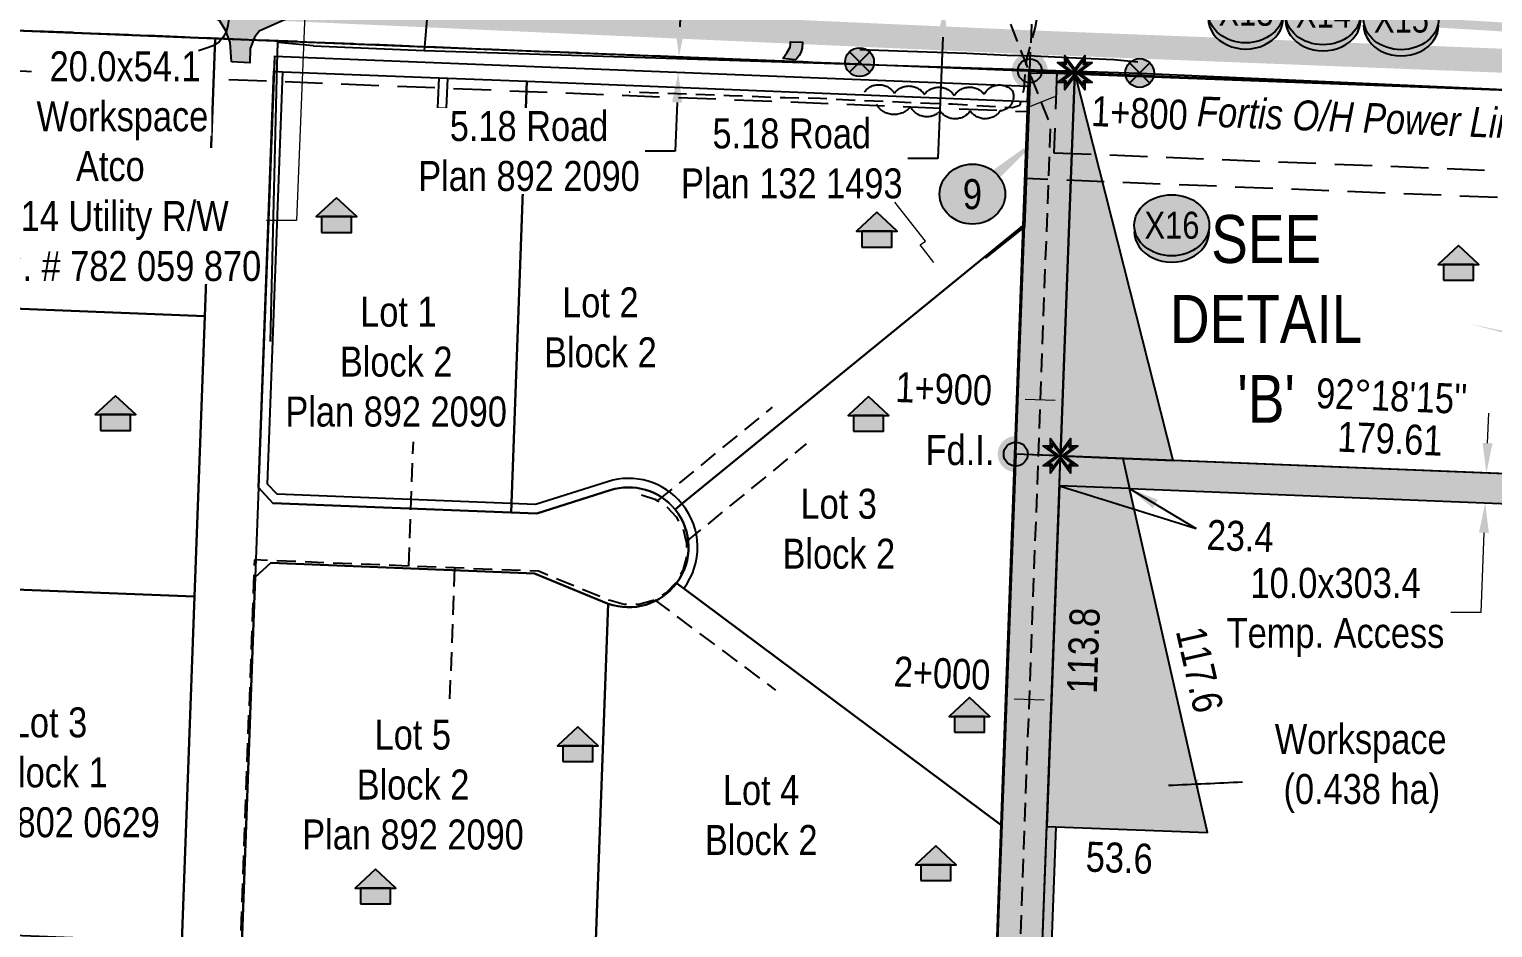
# Model space of a CAD drawing. Extents: x 309252 to 321570, y 5809412 to 5814891.
# Drawn here: x 310448.3 to 310936.3, y 5812650.5 to 5812950.3 of the extents above; entities that cross this region are included whole.
import ezdxf
from ezdxf.enums import TextEntityAlignment as Align

# ---------------------------------------------------------------- set-up
doc = ezdxf.new("R2010")
doc.units = 0
doc.header["$LTSCALE"] = 5
doc.header["$PDSIZE"] = 0.5
for name, pattern in [('0', [1, 1, 0]), ('foc-ACCESSROAD', [3.75, 2.5, -1.25]), ('foc-FLOWLINE', [3.75, 2.5, -1.25]), ('foc-TIELINE', [1.875, 1.25, -0.625]), ('UG_PIPE', [1.875, 1.25, -0.625])]:
    doc.linetypes.add(name, pattern=pattern)
doc.layers.get('Defpoints').update_dxf_attribs({"color": 9})
for name, color, linetype in [('AS-FENCE', 48, 'foc-FENCE'), ('AS-OWNER', 7, 'Continuous'), ('AS-PIPE-UG', 44, 'UG_PIPE'), ('AS-POWER', 104, 'foc-POWER'), ('AS-POWER-EXISTING-PP', 72, 'Continuous'), ('AS-POWER-T', 104, 'Continuous'), ('AS-RESIDENCE', 14, 'Continuous'), ('AS-ROADS', 254, 'Continuous'), ('AS-TELEPHONE', 224, 'foc-TEL'), ('CG-NOTES', 7, 'Continuous'), ('DETAIL-T', 7, 'Continuous'), ('F-AR', 190, 'foc-ACCESSROAD'), ('F-EZE', 190, 'foc-FLOWLINE'), ('L-BD', 7, 'Continuous'), ('L-MON', 1, 'Continuous'), ('L-SEC', 7, 'Continuous'), ('L-TIE', 7, 'foc-TIELINE'), ('L-TITLEDB', 4, 'Continuous'), ('L-TITLEDB-T', 4, 'Continuous'), ('P-CROSSINGS', 250, 'Continuous'), ('P-ELEVATION', 7, 'Continuous'), ('P-IOP4', 10, 'Continuous'), ('P-IOP4-H', 21, 'Continuous'), ('P-IOP5', 10, 'Continuous'), ('P-IOP5-H', 21, 'Continuous'), ('P-LTO', 14, 'Continuous'), ('P-PROPOSED', 10, 'Continuous'), ('P-PROPOSED-H', 21, 'Continuous'), ('P-TEMP-H', 41, 'Continuous'), ('P-TEMP_ACCESS ROAD', 46, 'Continuous'), ('T-BUSH', 110, '0'), ('T-TIE', 201, 'foc-TIELINE')]:
    doc.layers.add(name, color=color, linetype=linetype)
for name, color, linetype, lineweight in [('AS-GENERAL', 48, 'Continuous', 18), ('F-EZE-T', 190, 'Continuous', 9), ('P-TEMP-T', 46, 'Continuous', 18), ('T-TIE-T', 201, 'Continuous', 18)]:
    doc.layers.add(name, color=color, linetype=linetype, lineweight=lineweight)
doc.styles.add('175L', font='ARIALN.TTF', dxfattribs={"height": 20})
doc.styles.add('80', font='ARIALN.TTF', dxfattribs={"height": 10})
doc.styles.add('80CG', font='ARIALN.TTF', dxfattribs={"height": 10})
doc.styles.add('80L', font='ARIALN.TTF', dxfattribs={"height": 10})
doc.styles.add('Crossing', font='ARIALN.TTF', dxfattribs={"height": 10})
doc.styles.add('foc-LtypeFont', font='ARIALN.TTF', dxfattribs={"height": 7.35})
doc.linetypes.add('foc-FENCE', pattern='A,10,-1,["X",foc-LtypeFont,S=0.2,R=0,X=-0.625,Y=-0.75],-1.24', length=12.24)
doc.linetypes.add('foc-POWER', pattern='A,6,-1,["P",foc-LtypeFont,S=0.2,R=0,X=-0.625,Y=-0.75],-1.24,4', length=12.24)
doc.linetypes.add('foc-TEL', pattern='A,2,-1,["T",foc-LtypeFont,S=0.2,R=0,X=-0.425,Y=-0.75],-1.24,8', length=12.24)
doc.linetypes.add('foc-TEL-NOLINE', pattern='A,0,-2,["T",foc-LtypeFont,S=0.2,R=0,X=-0.425,Y=-0.75],-10.24', length=12.24)
doc.dimstyles.new('Compass 5 000', dxfattribs={"dimscale": 5, "dimtxt": 9, "dimasz": 2, "dimexe": 0.2, "dimexo": 0.0625, "dimgap": 0.5, "dimtad": 0, "dimtih": 1, "dimtoh": 1, "dimzin": 0, "dimdsep": 46, "dimtxsty": '80CG', "dimcen": 0.1, "dimse1": 1, "dimse2": 1, "dimclrd": 256, "dimclrt": 256, "dimaunit": 1, "dimadec": 4, "dimazin": 0, "dimtfac": 0.06, "dimtofl": 0, "dimtmove": 0, "dimatfit": 1, "dimfxl": 0.2, "dimtolj": 1, "dimtzin": 0, "dimlwd": -1, "dimarcsym": 0})

# ---------------------------------------------------------------- blocks, each defined once
blk = doc.blocks.new('fdia')
at = {"color": 255, "const_width": 1}
blk.add_lwpolyline([(-0.5, 0, 1), (0.5, 0, 1)], format="xyb", close=True, dxfattribs=at)
blk = doc.blocks.new('Fdiaa')
blk.add_blockref('fdia', (0, 0))
blk = doc.blocks.new('fdib')
at = {"color": 1, "const_width": 1.6}
blk.add_lwpolyline([(-0.4, 0, 1), (0.4, 0, 1)], format="xyb", close=True, dxfattribs=at)
at = {"color": 1}
blk.add_circle((0, 0), 0.8, dxfattribs=at)
blk = doc.blocks.new('Fdibb')
blk.add_blockref('fdib', (0, 0))
blk = doc.blocks.new('fdicc')
for name in ['Fdibb', 'Fdiaa']:
    blk.add_blockref(name, (0, 0))
blk = doc.blocks.new('FDI')
blk.add_blockref('fdicc', (0, 0))
blk = doc.blocks.new('*D391')
at = {"layer": 'Defpoints', "color": 0, "transparency": 16777216}
for p in [(310734.66, 5812963.63), (310753.56, 5812962.87), (310734.46, 5812958.45)]:
    blk.add_point(p, dxfattribs=at)
at = {"layer": 'L-TITLEDB-T', "transparency": 16777216}
for p, q in [((310753.96, 5812972.86), (310754.36, 5812982.85)), ((310752.95, 5812947.7), (310751.32, 5812907.16)), ((310751.32, 5812907.16), (310741.32, 5812907.16))]:
    blk.add_line(p, q, dxfattribs=at)
for points in [[(310752.29, 5812972.93), (310755.62, 5812972.79), (310753.56, 5812962.87)], [(310751.28, 5812947.77), (310754.61, 5812947.64), (310753.35, 5812957.7)]]:
    blk.add_solid(points, dxfattribs=at)
at = {"layer": 'L-TITLEDB-T', "transparency": 16777216, "insert": (310702.59, 5812907.16), "char_height": 10, "attachment_point": 5, "style": '80CG'}
blk.add_mtext('\\A1;5.18 Road\\PPlan 132 1493', dxfattribs=at)
blk = doc.blocks.new('res_occ')
for points in [[(0.1, 0.891), (-1.257, -0.374), (1.457, -0.374)], [(-0.9, -1.425), (1.1, -1.425), (1.1, -0.374), (-0.9, -0.374)]]:
    blk.add_hatch(color=14).paths.add_polyline_path(points)
at = {"color": 14}
for points in [[(0.1, 0.891), (-1.257, -0.374), (1.457, -0.374)], [(-0.9, -1.425), (1.1, -1.425), (1.1, -0.374), (-0.9, -0.374)]]:
    blk.add_lwpolyline(points, close=True, dxfattribs=at)
blk = doc.blocks.new('POWERPOLE')
h = blk.add_hatch(color=255)
edge = h.paths.add_edge_path()
edge.add_arc((0, 0), 0.96, 0, 360)
at = {"linetype": 'Continuous'}
for p, q in [((0.679, -0.679), (-0.679, 0.679)), ((-0.679, -0.679), (0.679, 0.679))]:
    blk.add_line(p, q, dxfattribs=at)
blk.add_circle((0, 0), 0.96, dxfattribs=at)
blk = doc.blocks.new('*D485')
at = {"layer": 'Defpoints', "color": 0, "transparency": 16777216}
for p in [(310647.69, 5812941.87), (310647.48, 5812936.59), (310664.76, 5812935.91)]:
    blk.add_point(p, dxfattribs=at)
at = {"layer": 'L-TITLEDB-T', "transparency": 16777216}
for p, q in [((310665.37, 5812951.17), (310665.76, 5812961.16)), ((310664.36, 5812925.91), (310663.71, 5812909.63)), ((310663.71, 5812909.63), (310653.71, 5812909.63))]:
    blk.add_line(p, q, dxfattribs=at)
for points in [[(310663.7, 5812951.24), (310667.03, 5812951.11), (310664.97, 5812941.18)], [(310662.69, 5812925.98), (310666.02, 5812925.85), (310664.76, 5812935.91)]]:
    blk.add_solid(points, dxfattribs=at)
at = {"layer": 'L-TITLEDB-T', "transparency": 16777216, "insert": (310614.98, 5812909.63), "char_height": 10, "attachment_point": 5, "style": '80CG', "bg_fill": 3, "box_fill_scale": 1.1, "bg_fill_color": 256, "bg_fill_true_color": 13158600, "bg_fill_transparency": 0}
blk.add_mtext('\\A1;5.18 Road\\PPlan 892 2090', dxfattribs=at)
blk = doc.blocks.new('TEMP')
h = blk.add_hatch(color=255)
h.dxf.hatch_style = 1
h.paths.add_polyline_path([(0, 0.251), (-0.666, 1.152), (-0.666, 0.666), (-1.152, 0.666), (-0.251, 0), (-1.152, -0.666), (-0.666, -0.666), (-0.666, -1.152), (0, -0.251), (0.666, -1.152), (0.666, -0.666), (1.152, -0.666), (0.251, 0), (1.152, 0.666), (0.666, 0.666), (0.666, 1.152)])
h.paths.add_polyline_path([(0.566, 0.849), (0.566, 0.566), (0.849, 0.566), (0.083, 0), (0.849, -0.566), (0.566, -0.566), (0.566, -0.849), (0, -0.083), (-0.566, -0.849), (-0.566, -0.566), (-0.849, -0.566), (-0.083, 0), (-0.849, 0.566), (-0.566, 0.566), (-0.566, 0.849), (0, 0.083)], flags=16)
h = blk.add_hatch(color=1)
h.dxf.hatch_style = 1
h.paths.add_polyline_path([(0, 0.083), (-0.566, 0.849), (-0.566, 0.566), (-0.849, 0.566), (-0.083, 0), (-0.849, -0.566), (-0.566, -0.566), (-0.566, -0.849), (0, -0.083), (0.566, -0.849), (0.566, -0.566), (0.849, -0.566), (0.083, 0), (0.849, 0.566), (0.566, 0.566), (0.566, 0.849)])
at = {"color": 1}
for p, q in [((-0.083, 0), (0.083, 0)), ((0, 0.083), (0, -0.083))]:
    blk.add_line(p, q, dxfattribs=at)
at = {"color": 255, "flags": 128}
blk.add_lwpolyline([(-0.251, 0), (-1.152, 0.666), (-0.666, 0.666), (-0.666, 1.152), (0, 0.251), (0.666, 1.152), (0.666, 0.666), (1.152, 0.666), (0.251, 0), (1.152, -0.666), (0.666, -0.666), (0.666, -1.152), (0, -0.251), (-0.666, -1.152), (-0.666, -0.666), (-1.152, -0.666)], close=True, dxfattribs=at)
at = {"color": 1, "flags": 128}
blk.add_lwpolyline([(-0.083, 0), (-0.849, 0.566), (-0.566, 0.566), (-0.566, 0.849), (0, 0.083), (0.566, 0.849), (0.566, 0.566), (0.849, 0.566), (0.083, 0), (0.849, -0.566), (0.566, -0.566), (0.566, -0.849), (0, -0.083), (-0.566, -0.849), (-0.566, -0.566), (-0.849, -0.566)], close=True, dxfattribs=at)
blk = doc.blocks.new('*D507')
at = {"layer": 'Defpoints', "color": 0, "transparency": 16777216}
for p in [(310548.73, 5813002.56), (310541.77, 5812993.69), (310548.36, 5812993.43)]:
    blk.add_point(p, dxfattribs=at)
at = {"layer": 'F-EZE-T', "transparency": 16777216}
for p, q in [((310542.54, 5813012.82), (310542.94, 5813022.81)), ((310541.37, 5812983.7), (310537.46, 5812886.49)), ((310537.46, 5812886.49), (310527.46, 5812886.49))]:
    blk.add_line(p, q, dxfattribs=at)
for points in [[(310540.87, 5813012.89), (310544.2, 5813012.75), (310542.14, 5813002.83)], [(310539.7, 5812983.77), (310543.03, 5812983.63), (310541.77, 5812993.69)]]:
    blk.add_solid(points, dxfattribs=at)
at = {"layer": 'F-EZE-T', "transparency": 16777216, "insert": (310475.36, 5812886.49), "char_height": 10, "attachment_point": 5, "style": '80CG', "bg_fill": 3, "box_fill_scale": 1.1, "bg_fill_color": 256, "bg_fill_true_color": 13158600, "bg_fill_transparency": 0}
blk.add_mtext('\\A1;Atco\\P9.14 Utility R/W\\PReg. # 782 059 870', dxfattribs=at)
blk = doc.blocks.new('xing2')
h = blk.add_hatch(color=50)
h.dxf.hatch_style = 1
edge = h.paths.add_edge_path()
edge.add_ellipse((0, 0), major_axis=(-12.5, 0), ratio=0.816297, start_angle=0, end_angle=360)
h = blk.add_hatch(color=250)
h.dxf.hatch_style = 1
edge = h.paths.add_edge_path()
edge.add_ellipse((0, -2.05), major_axis=(-12.5, 0), ratio=0.816297, start_angle=0, end_angle=180)
edge.add_line((12.5, -2.05), (12.5, 0))
edge.add_ellipse((0, 0), major_axis=(-12.5, 0), ratio=0.816297, start_angle=0, end_angle=180, ccw=False)
edge.add_line((-12.5, 0), (-12.5, -2.05))
at = {"color": 250}
blk.add_ellipse((0, 0), major_axis=(-12.5, 0), ratio=0.816297, dxfattribs=at)
blk.add_ellipse((0, -2.05), major_axis=(-12.5, 0), ratio=0.816297, start_param=0, end_param=3.141593, dxfattribs=at)
at = {"color": 250, "style": 'Crossing'}
blk.add_attdef('CROSSING', text='', height=9, dxfattribs=at).set_placement((0.09, 0.02), align=Align.MIDDLE_CENTER)
at = {"color": 250, "style": 'Crossing', "flags": 1}
for tag, p in [('OWNER', (0.09, -12.49)), ('DESCRIPTION', (0.09, -25.77)), ('LOCATION', (0.09, -39.3)), ('DWG_REF', (0.09, -52.84))]:
    blk.add_attdef(tag, text='', height=9, dxfattribs=at).set_placement(p, align=Align.MIDDLE_CENTER)
blk = doc.blocks.new('*U850')
at = {"layer": 'P-ELEVATION'}
h = blk.add_hatch(color=111, dxfattribs=at)
h.dxf.hatch_style = 1
edge = h.paths.add_edge_path()
edge.add_ellipse((0, 0), major_axis=(-10.94, 0), ratio=0.913794, start_angle=0, end_angle=360)
at = {"layer": 'P-ELEVATION', "color": 7, "flags": 128}
blk.add_lwpolyline([(0, 0, 5, 0, 0), (23.89, 20.14, 0, 0, 0)], format="xyseb", dxfattribs=at)
at = {"layer": 'P-ELEVATION', "color": 7}
blk.add_ellipse((0, 0), major_axis=(-10.94, 0), ratio=0.913794, dxfattribs=at)
at = {"layer": 'P-ELEVATION', "style": '80'}
blk.add_attdef('BEND', text='', height=10, dxfattribs=at).set_placement((0, 0), align=Align.MIDDLE_CENTER)
blk = doc.blocks.new('*D870')
at = {"layer": 'Defpoints', "color": 0, "transparency": 16777216}
for p in [(310922.52, 5812802.71), (310922.12, 5812792.72), (310933.81, 5812792.25)]:
    blk.add_point(p, dxfattribs=at)
at = {"layer": 'P-TEMP-T', "transparency": 16777216}
for p, q in [((310934.61, 5812812.24), (310935.01, 5812822.23)), ((310933.41, 5812782.26), (310932.34, 5812755.74)), ((310932.34, 5812755.74), (310922.34, 5812755.74))]:
    blk.add_line(p, q, dxfattribs=at)
for points in [[(310932.95, 5812812.3), (310936.28, 5812812.17), (310934.21, 5812802.24)], [(310931.74, 5812782.33), (310935.07, 5812782.19), (310933.81, 5812792.25)]]:
    blk.add_solid(points, dxfattribs=at)
at = {"layer": 'P-TEMP-T', "transparency": 16777216, "insert": (310883.91, 5812755.74), "char_height": 10, "attachment_point": 5, "style": '80CG'}
blk.add_mtext('\\A1;10.0x303.4\\PTemp. Access', dxfattribs=at)

msp = doc.modelspace()

# ---------------------------------------------------------------- hatches: boundary and pattern name
at = {"layer": 'AS-ROADS'}
h = msp.add_hatch(color=256, dxfattribs=at)
h.dxf.hatch_style = 1
h.paths.add_polyline_path([(310515.742, 5812939.454), (310515.37, 5812945.951), (310513.884, 5812949.756), (310511.748, 5812953.191), (310507.755, 5812954.861), (310534.223, 5812953.84), (310524.936, 5812949.664), (310523.45, 5812947.529), (310521.964, 5812943.909), (310521.871, 5812939.083)])
h = msp.add_hatch(color=256, dxfattribs=at)
h.dxf.hatch_style = 1
h.paths.add_polyline_path([(310699.611, 5812940.561), (310700.948, 5812942.431), (310702.071, 5812944.302), (310702.125, 5812945.477), (310702.125, 5812946.119), (310706.189, 5812945.958), (310706.082, 5812944.034), (310705.654, 5812942.591), (310705.066, 5812941.523), (310704.317, 5812940.561), (310703.836, 5812940.08)])
at = {"layer": 'P-IOP4-H'}
h = msp.add_hatch(color=256, dxfattribs=at)
h.dxf.hatch_style = 1
h.paths.add_polyline_path([(310781.971, 5812936.461), (310796.958, 5812935.857), (310792.213, 5812807.959), (310777.227, 5812808.562)])
at = {"layer": 'P-IOP5-H'}
h = msp.add_hatch(color=256, dxfattribs=at)
h.dxf.hatch_style = 1
h.paths.add_polyline_path([(311144.915, 5812128.894), (310851.347, 5812141.142), (310856.952, 5812275.475), (310773.854, 5812312.997), (310792.213, 5812807.959), (310777.227, 5812808.562), (310758.492, 5812303.477), (310841.544, 5812265.975), (310835.736, 5812126.782), (311136.527, 5812114.232)])
at = {"layer": 'P-PROPOSED-H'}
h = msp.add_hatch(color=256, dxfattribs=at)
h.dxf.hatch_style = 1
h.paths.add_polyline_path([(310781.594, 5812926.289), (310778.132, 5812832.954), (310758.492, 5812303.477), (310841.544, 5812265.975), (310835.736, 5812126.782), (311136.527, 5812114.232), (311144.915, 5812128.894), (310851.347, 5812141.142), (310856.952, 5812275.475), (310773.854, 5812312.997), (310792.213, 5812807.959), (310796.958, 5812935.857), (310781.971, 5812936.461), (310781.779, 5812931.285)])
at = {"layer": 'P-TEMP-H'}
h = msp.add_hatch(color=256, dxfattribs=at)
h.dxf.hatch_style = 1
h.paths.add_polyline_path([(310792.213, 5812807.959), (310829.803, 5812806.446), (310796.958, 5812935.857)])
h = msp.add_hatch(color=256, dxfattribs=at)
h.dxf.hatch_style = 1
h.paths.add_polyline_path([(310815.252, 5812797.025), (310980.26, 5812790.384), (311026.319, 5812899.541), (311028.69, 5812926.523), (311018.688, 5812926.926), (311016.495, 5812901.981), (310973.741, 5812800.653), (310812.97, 5812807.124)])
h = msp.add_hatch(color=256, dxfattribs=at)
h.dxf.hatch_style = 1
h.paths.add_polyline_path([(310812.97, 5812807.124), (310815.252, 5812797.025), (310791.843, 5812797.967), (310792.213, 5812807.959)])
h = msp.add_hatch(color=256, dxfattribs=at)
h.dxf.hatch_style = 1
h.paths.add_polyline_path([(310791.843, 5812797.967), (310787.626, 5812684.277), (310841.177, 5812682.291), (310815.252, 5812797.025)])
h = msp.add_hatch(color=256, dxfattribs=at)
h.dxf.hatch_style = 1
h.paths.add_polyline_path([(310790.623, 5812684.166), (310777.963, 5812342.862), (310774.966, 5812342.974), (310787.626, 5812684.277)])

# ---------------------------------------------------------------- linework, layer by layer
at = {"layer": 'AS-FENCE', "flags": 128}
for points in [[(310967.916, 5812928.829), (310790.404, 5812935.567), (310782.033, 5812935.699), (310780.207, 5812884.43), (310767.06, 5812873.96)], [(310777.382, 5812808.609), (310971.703, 5812800.835), (310967.916, 5812928.829), (311020.056, 5812926.646)], [(310752.362, 5812130.323), (310770.828, 5812634.849), (310777.381, 5812808.603)]]:
    msp.add_lwpolyline(points, dxfattribs=at)
at = {"layer": 'AS-GENERAL', "flags": 128}
msp.add_lwpolyline([(310750.008, 5812872.474), (310745.452, 5812878.434), (310747.191, 5812879.59), (310736.996, 5812892.637)], dxfattribs=at)
at = {"layer": 'AS-OWNER', "flags": 128}
msp.add_lwpolyline([(310928.999, 5812851.921, 0, 5, 0), (311023.801, 5812829.556, 0, 0, 0)], format="xyseb", dxfattribs=at)
at = {"layer": 'AS-PIPE-UG'}
for p, q in [((310657.84, 5812792.92), (310696.2, 5812824.232)), ((310574.882, 5812771.191), (310576.403, 5812812.675)), ((310667.405, 5812779.305), (310707.541, 5812811.997)), ((310590.11, 5812770.579), (310588.421, 5812724.534)), ((310656.793, 5812759.95), (310697.159, 5812729.816)), ((310434.515, 5812700.185), (310454.337, 5812699.389))]:
    msp.add_line(p, q, dxfattribs=at)
at = {"layer": 'AS-PIPE-UG', "flags": 128}
for points in [[(310823.704, 5812964.17), (310814.769, 5812963.149), (310807.933, 5812962.115), (310800.211, 5812961.989), (310794.012, 5812962.135), (310789.013, 5812962.675), (310786.719, 5812962.817), (310785.58, 5812961.018), (310784.841, 5812957.119), (310783.757, 5812951.058), (310780.903, 5812940.434), (310780.375, 5812936.007), (310779.939, 5812930.422), (310778.601, 5812924.935), (310776.189, 5812924.09), (310756.216, 5812925.272), (310724.877, 5812926.505), (310712.087, 5812927.247), (310700.438, 5812927.405), (310681.873, 5812928.127), (310648.365, 5812929.345)], [(310652.461, 5812794.915), (310656.924, 5812793.496), (310657.84, 5812792.92), (310660.887, 5812791.001), (310664.097, 5812787.592), (310666.348, 5812783.485), (310667.405, 5812779.305), (310667.496, 5812778.945), (310667.467, 5812774.262), (310666.263, 5812769.736), (310663.961, 5812765.658), (310660.542, 5812762.156), (310656.793, 5812759.95), (310656.324, 5812759.674), (310651.602, 5812758.384), (310646.707, 5812758.377), (310641.982, 5812759.655), (310618.081, 5812769.456), (310590.11, 5812770.579), (310574.882, 5812771.191), (310523.386, 5812773.259), (310518.603, 5812642.788), (310518.384, 5812642.797)]]:
    msp.add_lwpolyline(points, dxfattribs=at)
at = {"layer": 'AS-POWER', "flags": 128}
for points in [[(310181.207, 5813168.211), (310213.75, 5813119.137), (310257.461, 5813112.856), (310353.8, 5813109.416), (310499.765, 5813103.234), (310579.408, 5813099.831), (310582.336, 5813099.643), (310581.796, 5812964.105), (310579.963, 5812943.261)], [(310528.761, 5812846.087), (310530.884, 5812934.108), (310530.883, 5812934.115), (310530.981, 5812938.22), (310531.173, 5812946.058), (310543.072, 5812944.88)], [(310579.963, 5812943.261), (310818.619, 5812935.715), (310967.405, 5812929.047), (310971.52, 5812949.031)], [(310543.034, 5812944.763), (310579.963, 5812943.261)]]:
    msp.add_lwpolyline(points, dxfattribs=at)
at = {"layer": 'AS-ROADS', "flags": 128}
for points, const_width in [([(314159.126, 5812812.366), (313252.142, 5812834.043), (312417.329, 5812876.021), (311622.272, 5812913.197), (310782.186, 5812945.958), (310162.254, 5812973.701)], 7.999), ([(310705.355, 5812953.322), (310706.2, 5812957.544), (310707.856, 5812959.807), (310710.627, 5812961.428), (310712.722, 5812962.07), (310717.487, 5812962.475), (310723.367, 5812962.644), (310834.038, 5812957.471), (310982.779, 5812948.482), (311123.596, 5812942.952), (311219.218, 5812939.215)], 3)]:
    msp.add_lwpolyline(points, dxfattribs=dict(at, const_width=const_width))
for points in [[(310515.742, 5812939.454), (310515.37, 5812945.951), (310513.884, 5812949.756), (310511.748, 5812953.191), (310507.755, 5812954.861), (310534.223, 5812953.84), (310524.936, 5812949.664), (310523.45, 5812947.529), (310521.964, 5812943.909), (310521.871, 5812939.083)], [(310699.611, 5812940.561), (310700.948, 5812942.431), (310702.071, 5812944.302), (310702.125, 5812945.477), (310702.125, 5812946.119), (310706.189, 5812945.958), (310706.082, 5812944.034), (310705.654, 5812942.591), (310705.066, 5812941.523), (310704.317, 5812940.561), (310703.836, 5812940.08)]]:
    msp.add_lwpolyline(points, close=True, dxfattribs=at)
at = {"layer": 'AS-TELEPHONE', "linetype": 'foc-TEL-NOLINE', "flags": 128}
for points in [[(310150.413, 5812961.696), (310708.056, 5812939.438)], [(310837.758, 5812934.214), (311586.502, 5812904.053), (312414.757, 5812864.957), (313231.724, 5812824.754), (313395.797, 5812820.755), (314158.736, 5812802.151)], [(310524.779, 5812797.424), (310529.59, 5812792.226), (310617.581, 5812788.694), (310642.073, 5812796.513)]]:
    msp.add_lwpolyline(points, dxfattribs=at)
at = {"layer": 'AS-TELEPHONE', "flags": 128}
msp.add_lwpolyline([(310725.268, 5812943.551), (310741.221, 5812942.96), (310761.018, 5812942.307), (310774.367, 5812941.719), (310783.578, 5812941.422), (310794.878, 5812940.901), (310810.001, 5812940.211), (310817.989, 5812939.471)], dxfattribs=at)
at = {"layer": 'F-AR'}
msp.add_lwpolyline([(310975.362, 5812892.645), (310780.522, 5812900.493), (310781.971, 5812936.461), (310790.963, 5812936.099), (310789.962, 5812909.12), (310975.72, 5812901.637)], close=True, dxfattribs=at)
at = {"layer": 'F-EZE', "flags": 128}
msp.add_lwpolyline([(310150.49, 5812961.898), (310781.971, 5812936.461), (310781.462, 5812922.752), (310424.897, 5812937.115)], dxfattribs=at)
at = {"layer": 'L-SEC', "flags": 128}
msp.add_lwpolyline([(310150.49, 5812961.898), (311586.502, 5812904.053)], dxfattribs=at)
at = {"layer": 'L-TIE'}
msp.add_line((310781.971, 5812936.461), (310783.102, 5812961.743), dxfattribs=at)
at = {"layer": 'L-TITLEDB', "flags": 128}
for points in [[(310510.272, 5812947.274), (310506.88, 5812854.564), (310342.519, 5812861.121), (310346.167, 5812953.838)], [(310529.888, 5812936.281), (310532.887, 5812936.162), (310584.903, 5812934.131), (310587.9, 5812934.012), (310614.299, 5812932.952), (310609.02, 5812789.039), (310529.59, 5812792.226), (310524.779, 5812797.424)], [(310976.538, 5812928.623), (310971.659, 5812800.737), (310777.265, 5812808.561), (310781.971, 5812936.461)], [(310506.88, 5812854.564), (310503.43, 5812760.997), (310349.552, 5812767.079), (310339.937, 5812795.288), (310342.519, 5812861.121)], [(310637.077, 5812640.213), (310519.183, 5812644.944), (310523.678, 5812767.441), (310528.858, 5812772.239), (310616.79, 5812768.71), (310641.416, 5812758.628)], [(310503.43, 5812760.997), (310499.2, 5812645.711), (310392.709, 5812649.95), (310389.492, 5812650.079), (310349.552, 5812767.079)]]:
    msp.add_lwpolyline(points, close=True, dxfattribs=at)
msp.add_lwpolyline([(310499.2, 5812645.711), (310503.43, 5812760.997), (310506.88, 5812854.564), (310510.272, 5812947.274), (310530.264, 5812946.454), (310781.588, 5812936.428), (310781.397, 5812931.252), (310530.073, 5812941.278), (310529.888, 5812936.281), (310524.779, 5812797.424), (310529.59, 5812792.226), (310609.02, 5812789.039), (310617.581, 5812788.694), (310642.073, 5812796.513, -0.3082014), (310663.659, 5812790.101, -0.3438958), (310664.189, 5812765.502, -0.3296556), (310641.416, 5812758.628), (310616.79, 5812768.71), (310528.858, 5812772.239), (310523.678, 5812767.441), (310519.183, 5812644.944)], format="xyb", dxfattribs=at)
for points in [[(310666.594, 5812763.709, 0.3439139), (310665.983, 5812791.996, 0.3079285), (310641.175, 5812799.355), (310617.173, 5812791.713), (310530.95, 5812795.174), (310527.822, 5812798.553), (310532.887, 5812936.162), (310584.903, 5812934.131), (310584.502, 5812924.14), (310587.498, 5812924.02), (310587.9, 5812934.012), (310614.299, 5812932.952), (310781.213, 5812926.256), (310781.397, 5812931.252), (310530.073, 5812941.278), (310529.888, 5812936.281), (310524.779, 5812797.424), (310529.59, 5812792.226), (310617.581, 5812788.694), (310642.073, 5812796.513, -0.3082014), (310663.659, 5812790.101, -0.3438958), (310664.189, 5812765.502)], [(310779.678, 5812884.715), (310665.983, 5812791.996), (310663.659, 5812790.101, 0.3082014), (310642.073, 5812796.513), (310617.581, 5812788.694), (310609.02, 5812789.039), (310614.299, 5812932.952), (310781.213, 5812926.256)], [(310779.684, 5812884.715), (310776.876, 5812808.473), (310772.324, 5812684.845), (310666.594, 5812763.709), (310664.189, 5812765.502, 0.3438958), (310663.659, 5812790.101), (310665.983, 5812791.996)], [(310772.324, 5812684.845), (310770.512, 5812634.901), (310755.648, 5812635.458), (310750.552, 5812635.662), (310637.077, 5812640.213), (310641.416, 5812758.628, 0.3296465), (310664.189, 5812765.502), (310666.594, 5812763.709)]]:
    msp.add_lwpolyline(points, format="xyb", close=True, dxfattribs=at)
msp.add_lwpolyline([(310614.299, 5812932.952), (310781.213, 5812926.256)], dxfattribs=at)
at = {"layer": 'P-IOP4', "flags": 128}
msp.add_lwpolyline([(310781.971, 5812936.461), (310796.958, 5812935.857), (310792.213, 5812807.959), (310777.227, 5812808.562)], close=True, dxfattribs=at)
at = {"layer": 'P-TEMP_ACCESS ROAD', "flags": 128}
for points in [[(310792.213, 5812807.959), (310829.803, 5812806.446), (310796.958, 5812935.857)], [(310812.97, 5812807.124), (310815.252, 5812797.025), (310791.843, 5812797.967), (310792.213, 5812807.959)], [(310791.843, 5812797.967), (310787.626, 5812684.277), (310841.177, 5812682.291), (310815.252, 5812797.025)], [(310790.623, 5812684.166), (310777.963, 5812342.862), (310774.966, 5812342.974), (310787.626, 5812684.277)]]:
    msp.add_lwpolyline(points, close=True, dxfattribs=at)
at = {"layer": 'T-BUSH', "flags": 128}
msp.add_lwpolyline([(310726.808, 5812929.43, -0.5205671), (310736.799, 5812928.999, -0.5205671), (310746.789, 5812928.569, -0.5205671), (310756.782, 5812928.226, -0.5205671), (310766.734, 5812928.61, -0.5205671), (310776.107, 5812929.884, -0.5205671), (310772.09, 5812923.059, -0.5205671), (310762.09, 5812923.033, -0.5205671), (310752.09, 5812923.006, -0.5205671), (310742.207, 5812924.486, -0.5205671), (310730.803, 5812925.199, -0.5205671)], format="xyb", dxfattribs=at)
at = {"layer": 'T-TIE-T'}
for p, q in [((310781.041, 5812924.2), (310790.348, 5812927.854)), ((310780.436, 5812826.864), (310790.429, 5812826.499)), ((310776.727, 5812726.945), (310786.72, 5812726.574))]:
    msp.add_line(p, q, dxfattribs=at)

# ---------------------------------------------------------------- block references
at = {"layer": 'AS-POWER-EXISTING-PP', "xscale": 4.999542700000032, "yscale": 4.999542700000032, "zscale": 4.999542700000032}
for p in [(310725.199, 5812939.349), (310818.619, 5812935.715)]:
    msp.add_blockref('POWERPOLE', p, dxfattribs=at)
at = {"layer": 'AS-RESIDENCE', "xscale": 5.000000000000016, "yscale": 5.000000000000016, "zscale": 5.000000000000016}
for p in [(310550.236, 5812889.664), (310730.486, 5812884.786), (310924.38, 5812873.69), (310761.328, 5812722.847), (310630.782, 5812713.074), (310750.102, 5812673.387), (310563.272, 5812665.626)]:
    msp.add_blockref('res_occ', p, dxfattribs=at)
at = {"layer": 'CG-NOTES', "xscale": 0.99990854, "yscale": 0.99990854, "zscale": 0.99990854}
msp.add_blockref('*U850', (310762.824, 5812895.307), dxfattribs=at).add_auto_attribs({'BEND': '9'})
at = {"layer": 'L-MON', "xscale": 4.999542700000003, "yscale": 4.999542700000003}
for name, p, zscale in [('FDI', (310781.971, 5812936.461), 0.99990854), ('FDI', (310777.265, 5812808.561), 4.999542700000003), ('TEMP', (310792.213, 5812807.959), 4.999542700000003)]:
    msp.add_blockref(name, p, dxfattribs=dict(at, zscale=zscale))
at = {"layer": 'P-CROSSINGS'}
for p, values in [((310853.978, 5812955.98), {'CROSSING': 'X13'}), ((310879.77, 5812955.363), {'CROSSING': 'X14'}), ((310905.795, 5812953.707), {'CROSSING': 'X15'}), ((310829.291, 5812884.903), {'CROSSING': 'X16'})]:
    msp.add_blockref('xing2', p, dxfattribs=at).add_auto_attribs(values)

# ---------------------------------------------------------------- texts
at = {"layer": 'AS-POWER-T', "insert": (310837.658, 5812927.97), "char_height": 9.99909, "attachment_point": 1, "rotation": 357.79609, "style": '175L'}
msp.add_mtext_dynamic_manual_height_columns('\\pi0.32623;{\\fArial Narrow|b0|i1|c0|p34;Fortis O/H Power Line}', width=112.4908, gutter_width=100, heights=[0], dxfattribs=at)
at = {"layer": 'DETAIL-T', "color": 3, "insert": (310860.775, 5812853.661), "char_height": 15.9985, "width": 63.63031, "attachment_point": 5, "style": '80CG'}
msp.add_mtext("SEE\\PDETAIL\\P'B'", dxfattribs=at)
at = {"layer": 'L-BD', "style": '80L'}
for s, p in [("92°18'15''", (310902.649, 5812827.931)), ('179.61', (310902.076, 5812813.694))]:
    msp.add_text(s, height=9.9991, rotation=357.6952, dxfattribs=at).set_placement(p, align=Align.MIDDLE)
at = {"layer": 'L-MON', "insert": (310740.135, 5812814.922), "char_height": 9.99909, "attachment_point": 1, "style": '80L'}
msp.add_mtext_dynamic_manual_height_columns('\\pi7.0908;Fd.I.', width=28.0711, gutter_width=50, heights=[0], dxfattribs=at)
at = {"layer": 'L-TITLEDB-T', "char_height": 9.99909, "attachment_point": 1, "style": '80L'}
for s, width, insert in [('\\pi6.504;Lot 2\\P\\pi0.47457;Block 2', 37.06453, (310619.523, 5812864.185)), ('\\pi25.443;Lot 1\\P\\pi18.657;Block 2\\P\\pi0.49329;Plan 892 2090', 73.42879, (310533.237, 5812861.09)), ('\\pi6.4733;Lot 3\\P\\pi0.47457;Block 2', 37.06453, (310699.031, 5812796.989)), ('\\pi6.4836;Lot 4\\P\\pi0.47457;Block 2', 37.06453, (310673.142, 5812701.459))]:
    msp.add_mtext_dynamic_manual_height_columns(s, width=width, gutter_width=50, heights=[0], dxfattribs=dict(at, insert=insert))
at = {"layer": 'P-TEMP-T', "style": '80L'}
for s, rotation, p in [('113.8', 87.8757, (310799.809, 5812742.965)), ('117.6', 282.7327, (310838.638, 5812736.628)), ('53.6', 357.8757, (310811.821, 5812673.874))]:
    msp.add_text(s, height=9.9991, rotation=rotation, dxfattribs=at).set_placement(p, align=Align.MIDDLE)
at = {"layer": 'P-TEMP-T', "insert": (310837.83, 5812786.801), "char_height": 9.99909, "attachment_point": 1, "rotation": 357.69519, "style": '80L'}
msp.add_mtext_dynamic_manual_height_columns('\\pi3.3968;23.4', width=28.20368, gutter_width=50, heights=[0], dxfattribs=at)

# ---------------------------------------------------------------- dimensions: what is measured, and where the dimension line sits
at = {"layer": 'P-TEMP-T'}
dim = msp.add_linear_dim(base=(310933.808, 5812792.253), p1=(310922.524, 5812802.715), p2=(310922.122, 5812792.724), angle=267.69519, text='10.0x303.4\\PTemp. Access', dimstyle='Compass 5 000', dxfattribs=at)
dim.commit()
dim.dimension.update_dxf_attribs({"geometry": '*D870', "text_midpoint": (310883.911, 5812755.741), "dimtype": 161})

# ---------------------------------------------------------------- leaders
at = {"layer": 'P-TEMP-T', "path_type": 1}
for points in [[(310791.843, 5812797.967), (310837.456, 5812783.727)], [(310815.252, 5812797.025), (310837.456, 5812783.727)], [(310828.231, 5812698.052), (310852.886, 5812699.178)]]:
    msp.add_leader(points, dimstyle='Compass 5 000', override={"dimgap": 0.5, "dimtad": 0}, dxfattribs=at)

# ---------------------------------------------------------------- next in the draw order: texts
at = {"layer": 'P-TEMP-T', "insert": (310450.61, 5812942.966), "char_height": 9.99909, "attachment_point": 1, "style": '80L', "bg_fill": 3, "box_fill_scale": 1.15, "bg_fill_color": 256, "bg_fill_true_color": 256, "bg_fill_transparency": 0}
msp.add_mtext_dynamic_manual_height_columns('\\pi4.5099;20.0x54.1\\P\\pi0.13104;Workspace', width=56.90082, gutter_width=50, heights=[0], dxfattribs=at)
at = {"layer": 'T-TIE-T', "char_height": 9.9991, "attachment_point": 2, "style": '80L', "bg_fill": 3, "box_fill_scale": 1, "bg_fill_color": 256, "bg_fill_transparency": 0}
for s, insert, width, rotation in [('1+800', (310818.742, 5812927.36), 16.92903, 357.56631), ('1+900', (310753.459, 5812835.352), 35.39172, 357.87827), ('2+000', (310752.916, 5812740.457), 35.3928, 357.87137)]:
    msp.add_mtext(s, dxfattribs=dict(at, insert=insert, width=width, rotation=rotation))

# ---------------------------------------------------------------- next in the draw order: dimensions: what is measured, and where the dimension line sits
at = {"layer": 'L-TITLEDB-T'}
dim = msp.add_linear_dim(base=(310664.757, 5812935.905), p1=(310647.694, 5812941.87), p2=(310647.483, 5812936.594), angle=267.71553, text='5.18 Road\\PPlan 892 2090', dimstyle='Compass 5 000', override={"dimtfill": 1}, dxfattribs=at)
dim.commit()
dim.dimension.update_dxf_attribs({"geometry": '*D485', "text_midpoint": (310614.984, 5812909.633), "dimtype": 161})

# ---------------------------------------------------------------- next in the draw order: linework, layer by layer
at = {"layer": 'P-IOP5', "flags": 128}
msp.add_lwpolyline([(311144.915, 5812128.894), (310851.347, 5812141.142), (310856.952, 5812275.475), (310773.854, 5812312.997), (310792.213, 5812807.959), (310777.227, 5812808.562), (310758.492, 5812303.477), (310841.544, 5812265.975), (310835.736, 5812126.782), (311136.527, 5812114.232)], close=True, dxfattribs=at)
at = {"layer": 'P-LTO'}
msp.add_lwpolyline([(310773.854, 5812312.997), (310792.213, 5812807.959), (310796.958, 5812935.857), (310781.971, 5812936.461), (310781.779, 5812931.285), (310781.594, 5812926.289), (310778.132, 5812832.954), (310777.227, 5812808.562), (310758.492, 5812303.477), (310841.544, 5812265.975), (310835.736, 5812126.782), (311136.527, 5812114.232), (311144.915, 5812128.894), (310851.347, 5812141.142), (310856.952, 5812275.475)], close=True, dxfattribs=at)
at = {"layer": 'P-PROPOSED'}
msp.add_lwpolyline([(310773.854, 5812312.997), (310792.213, 5812807.959), (310796.958, 5812935.857), (310781.971, 5812936.461), (310781.779, 5812931.285), (310781.594, 5812926.289), (310777.227, 5812808.562), (310758.492, 5812303.477), (310841.544, 5812265.975), (310835.736, 5812126.782), (311136.527, 5812114.232), (311144.915, 5812128.894), (310851.347, 5812141.142), (310856.952, 5812275.475)], close=True, dxfattribs=at)
at = {"layer": 'P-TEMP_ACCESS ROAD', "flags": 128}
msp.add_lwpolyline([(310815.252, 5812797.025), (310980.26, 5812790.384), (311026.319, 5812899.541), (311028.69, 5812926.523), (311018.688, 5812926.926), (311016.495, 5812901.981), (310973.741, 5812800.653), (310812.97, 5812807.124)], close=True, dxfattribs=at)
at = {"layer": 'T-TIE', "flags": 128}
msp.add_lwpolyline([(310446.272, 5814098.021), (310513.604, 5814171.235), (310746.237, 5814103.841), (310647.884, 5813782.946), (310647.924, 5813769.066), (310648.7, 5813504.414), (310602.488, 5813431.512), (310566.587, 5813370.724), (310524.077, 5813208.581), (310516.028, 5813009.046), (310688.747, 5813002.014), (310756.95, 5812999.237), (310788.781, 5812918.166), (310785.199, 5812820.292), (310766.173, 5812308.237), (310849.248, 5812270.725), (310843.541, 5812133.962), (311136.84, 5812121.725), (311557.549, 5812104.172), (311728.657, 5812095.643), (311776.954, 5812078.376), (311796.059, 5812071.602), (311824.192, 5812061.435), (311962.875, 5812054.827), (312016.257, 5812067.299), (312411.661, 5812048.459), (312502.499, 5812059.147), (312743.537, 5812047.67), (312903.004, 5812060.083), (312918.776, 5812059.323), (313091.66, 5812051.084), (313117.396, 5812098.085), (313256.265, 5812022.045), (313650.07, 5812012.742), (313619.114, 5811210.852), (313997.758, 5811201.748), (314097.909, 5811199.315)], dxfattribs=at)

# ---------------------------------------------------------------- next in the draw order: block references
at = {"layer": 'AS-RESIDENCE', "xscale": 5.000000000000016, "yscale": 5.000000000000016, "zscale": 5.000000000000016}
msp.add_blockref('res_occ', (310727.649, 5812823.348), dxfattribs=at)
at = {"layer": 'L-MON', "color": 2, "xscale": 4.999542700000003, "yscale": 4.999542700000003, "zscale": 0.99990854}
msp.add_blockref('TEMP', (310796.958, 5812935.857), dxfattribs=at)

# ---------------------------------------------------------------- next in the draw order: dimensions: what is measured, and where the dimension line sits
at = {"layer": 'L-TITLEDB-T'}
dim = msp.add_linear_dim(base=(310753.558, 5812962.867), p1=(310734.456, 5812958.454), p2=(310734.664, 5812963.625), angle=87.70176, text='5.18 Road\\PPlan 132 1493', dimstyle='Compass 5 000', dxfattribs=at)
dim.commit()
dim.dimension.update_dxf_attribs({"geometry": '*D391', "text_midpoint": (310702.587, 5812907.162), "dimtype": 161})

# ---------------------------------------------------------------- next in the draw order: leaders
at = {"layer": 'P-TEMP-T', "path_type": 1}
msp.add_leader([(310510.863, 5812984.238), (310509.852, 5812944.938), (310504.797, 5812943.142)], dimstyle='Compass 5 000', override={"dimgap": 0.5, "dimtad": 0}, dxfattribs=at)

# ---------------------------------------------------------------- next in the draw order: texts
at = {"layer": 'L-TITLEDB-T', "char_height": 9.99909, "attachment_point": 1, "style": '80L', "bg_fill": 3, "box_fill_scale": 1.15, "bg_fill_color": 256, "bg_fill_true_color": 256, "bg_fill_transparency": 0}
for s, width, insert in [('\\pi24.679;Lot 3\\P\\pi19.438;Block 1\\P\\pi0.49329;Plan 802 0629', 73.47653, (310417.494, 5812724.041)), ('\\pi24.621;Lot 5\\P\\pi18.657;Block 2\\P\\pi0.49329;Plan 892 2090', 73.42879, (310538.859, 5812719.967))]:
    msp.add_mtext_dynamic_manual_height_columns(s, width=width, gutter_width=50, heights=[0], dxfattribs=dict(at, insert=insert))
at = {"layer": 'P-TEMP-T', "insert": (310863.536, 5812718.469), "char_height": 9.99909, "attachment_point": 1, "style": '80L', "bg_fill": 2}
msp.add_mtext_dynamic_manual_height_columns('\\pi0.13104;Workspace\\P\\pi3.0332;(0.438 ha)', width=56.90082, gutter_width=50, heights=[0], dxfattribs=at)

# ---------------------------------------------------------------- next in the draw order: dimensions: what is measured, and where the dimension line sits
at = {"layer": 'F-EZE-T'}
dim = msp.add_linear_dim(base=(310541.77, 5812993.692), p1=(310548.729, 5813002.563), p2=(310548.362, 5812993.427), angle=267.69986, text='Atco\\P9.14 Utility R/W\\PReg. # 782 059 870', dimstyle='Compass 5 000', override={"dimtfill": 1}, dxfattribs=at)
dim.commit()
dim.dimension.update_dxf_attribs({"geometry": '*D507', "text_midpoint": (310475.364, 5812886.495), "dimtype": 161})

# ---------------------------------------------------------------- next in the draw order: linework, layer by layer
at = {"layer": 'AS-TELEPHONE', "linetype": 'foc-TEL-NOLINE', "flags": 128}
msp.add_lwpolyline([(310530.073, 5812940.021), (310524.779, 5812797.424), (310523.678, 5812767.441), (310519.183, 5812644.944), (310534.649, 5812578.656), (310533.132, 5812540.615), (310537.8, 5812534.555), (310533.541, 5812515.014)], dxfattribs=at)

# ---------------------------------------------------------------- next in the draw order: block references
at = {"layer": 'AS-RESIDENCE', "xscale": 5.000000000000016, "yscale": 5.000000000000016, "zscale": 5.000000000000016}
msp.add_blockref('res_occ', (310476.545, 5812823.6), dxfattribs=at)

doc.saveas('drawing.dxf')
